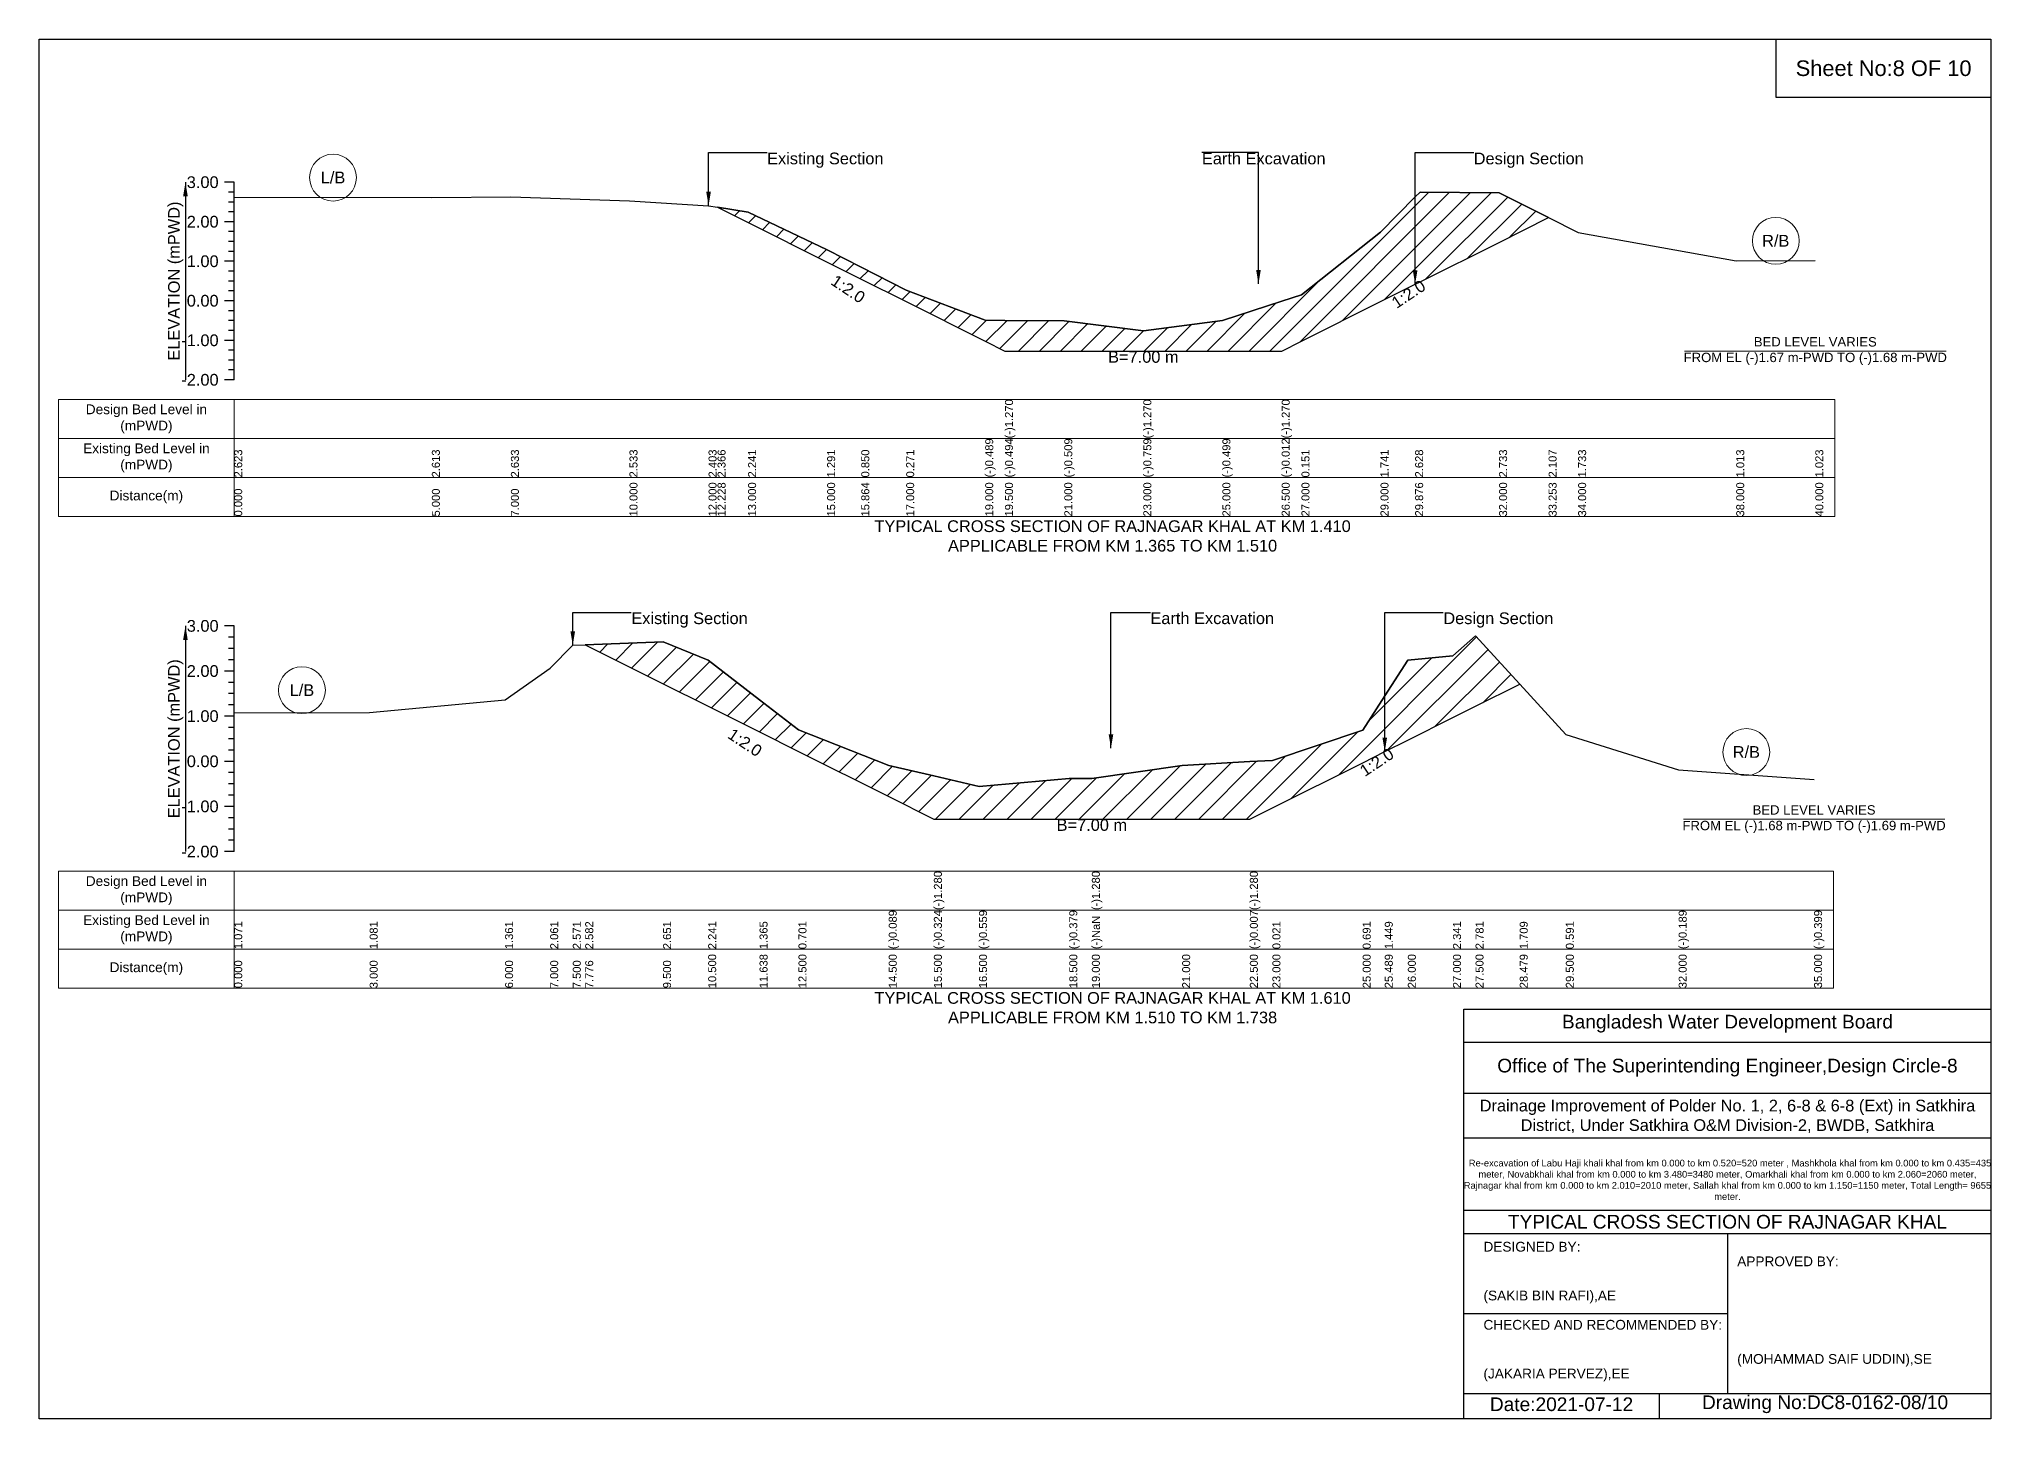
# Model space of a CAD drawing. Header units: inches. Extents: x 91000 to 648000, y -5656 to 141.
# Drawn here: x 540000 to 548000, y -5656 to 0 of the extents above; entities that cross this region are included whole.
import ezdxf

# ---------------------------------------------------------------- set-up
doc = ezdxf.new("R2010")
doc.units = ezdxf.units.IN
doc.header["$LTSCALE"] = 7
doc.header["$MEASUREMENT"] = 0
for name, color, linetype, lineweight in [('Cross section Data Border', 7, 'Continuous', 9), ('Cross Section Labels', 7, 'Continuous', 9), ('Existing_Bed_Level for Xsection', 7, 'Continuous', 25)]:
    doc.layers.add(name, color=color, linetype=linetype, lineweight=lineweight)
doc.styles.get("Standard").update_dxf_attribs({"font": 'arial.ttf'})
doc.dimstyles.get("Standard").update_dxf_attribs({"dimtxt": 0.18, "dimasz": 0.18, "dimexe": 0.18, "dimexo": 0.0625, "dimgap": 0.09, "dimtad": 0, "dimtih": 1, "dimtoh": 1, "dimdec": 4, "dimzin": 0, "dimdsep": 46, "dimtxsty": 'Standard', "dimcen": 0.09, "dimadec": 0, "dimazin": 0, "dimtfac": 1, "dimtdec": 4, "dimtofl": 0, "dimtmove": 0, "dimatfit": 3, "dimfxl": 1, "dimtolj": 1, "dimtzin": 0, "dimarcsym": 0})

msp = doc.modelspace()

# ---------------------------------------------------------------- hatches: boundary and pattern name
at = {"layer": 'Existing_Bed_Level for Xsection'}
h = msp.add_hatch(dxfattribs=at)
h.set_pattern_fill('ANSI31', color=256, scale=486, style=0)
h.paths.add_polyline_path([(542780.9, -689.7), (542906, -752.3), (543230, -914.3), (543370, -984.3), (543554, -1076.3), (543878, -1238.3), (543959, -1278.8), (544202, -1278.8), (544526, -1278.8), (544850, -1278.8), (545093, -1278.8), (545174, -1238.3), (545498, -1076.3), (545640, -1005.3), (545660, -995.3), (545984, -833.3), (546187, -731.8), (545984, -630.3), (545660, -627.1), (545640, -647.3), (545498, -791), (545174, -1048.6), (545093, -1074.9), (544850, -1153.9), (544526, -1196), (544202, -1155.5), (543959, -1153.1), (543878, -1152.3), (543554, -1029.1), (543370, -935.3), (543230, -863.9), (542906, -710)])
h = msp.add_hatch(dxfattribs=at)
h.set_pattern_fill('ANSI31', color=256, scale=555, style=0)
h.paths.add_polyline_path([(542238.5, -2482.9), (542557.5, -2642.4), (542742.5, -2734.9), (542953, -2840.1), (543112.5, -2919.9), (543482.5, -3104.9), (543667.5, -3197.4), (543852.5, -3197.4), (544222.5, -3197.4), (544315, -3197.4), (544685, -3197.4), (544962.5, -3197.4), (545055, -3151.1), (545425, -2966.1), (545515.5, -2920.9), (545610, -2873.6), (545795, -2781.1), (545887.5, -2734.9), (546068.6, -2644.4), (545887.5, -2446.1), (545795, -2527.5), (545610, -2546), (545515.5, -2692.4), (545425, -2832.8), (545055, -2956.7), (544962.5, -2961.8), (544685, -2977.1), (544315, -3030.7), (544222.5, -3030.7), (543852.5, -3064), (543667.5, -3020.5), (543482.5, -2977.1), (543112.5, -2830.9), (542953, -2708.1), (542742.5, -2546), (542557.5, -2470.2)])

# ---------------------------------------------------------------- linework, layer by layer
for points in [[(540000, 0), (548000, 0), (548000, -5656), (540000, -5656)], [(547120, 0), (548000, 0), (548000, -240), (547120, -240)]]:
    msp.add_lwpolyline(points, close=True)
for points in [[(545840, -5656), (545840, -3976), (548000, -3976)], [(545840, -4112), (548000, -4112)], [(545840, -4320), (548000, -4320)], [(545840, -4504), (548000, -4504)], [(545840, -4800), (548000, -4800)], [(545840, -4896), (548000, -4896)], [(546920, -4896), (546920, -5552)], [(545840, -5224), (546920, -5224)], [(545840, -5552), (548000, -5552)], [(546640, -5552), (546640, -5656)]]:
    msp.add_lwpolyline(points)
at = {"layer": 'Cross section Data Border'}
for points in [[(540080, -1477), (547360, -1477), (547360, -1957), (540080, -1957)], [(540080, -3410.6), (547355, -3410.6), (547355, -3890.6), (540080, -3890.6)]]:
    msp.add_lwpolyline(points, close=True, dxfattribs=at)
for points in [[(540800, -1477), (540800, -1957)], [(540080, -1637), (547360, -1637)], [(540080, -1797), (547360, -1797)], [(540800, -3410.6), (540800, -3890.6)], [(540080, -3570.6), (547355, -3570.6)], [(540080, -3730.6), (547355, -3730.6)]]:
    msp.add_lwpolyline(points, dxfattribs=at)
at = {"layer": 'Cross Section Labels'}
for points in [[(546744.2, -1278.8), (547815.8, -1278.8)], [(546739.2, -3197.4), (547810.8, -3197.4)]]:
    msp.add_lwpolyline(points, dxfattribs=at)
for centre in [(541205, -567.9), (547118, -827.1), (541077.5, -2669), (546997.5, -2922.5)]:
    msp.add_circle(centre, 96, dxfattribs=at)
at = {"layer": 'Existing_Bed_Level for Xsection'}
for points in [[(540800, -587), (540760, -587)], [(540800, -627.5), (540776, -627.5)], [(540800, -1397), (540800, -1235), (540800, -1073), (540800, -911), (540800, -749), (540800, -587)], [(540800, -648.1), (541610, -649.7), (541934, -646.5), (542420, -662.7), (542744, -683.8), (542780.9, -689.7), (542906, -710), (543230, -863.9), (543370, -935.3), (543554, -1029.1), (543878, -1152.3), (543959, -1153.1), (543959, -1153.1), (544202, -1155.5), (544526, -1196), (544526, -1196), (544850, -1153.9), (545093, -1074.9), (545093, -1074.9), (545174, -1048.6), (545498, -791), (545640, -647.3), (545660, -627.1), (545984, -630.3), (546187, -731.8), (546308, -792.3), (546956, -908.9), (547280, -907.3)], [(540800, -668), (540776, -668)], [(540800, -708.5), (540776, -708.5)], [(540800, -749), (540760, -749)], [(540800, -789.5), (540776, -789.5)], [(540800, -830), (540776, -830)], [(540800, -870.5), (540776, -870.5)], [(540800, -911), (540760, -911)], [(540800, -951.5), (540776, -951.5)], [(540800, -992), (540776, -992)], [(540800, -1032.5), (540776, -1032.5)], [(540800, -1073), (540760, -1073)], [(540800, -1113.5), (540776, -1113.5)], [(540800, -1154), (540776, -1154)], [(540800, -1194.5), (540776, -1194.5)], [(540800, -1235), (540760, -1235)], [(540800, -1275.5), (540776, -1275.5)], [(540800, -1316), (540776, -1316)], [(540800, -1356.5), (540776, -1356.5)], [(540800, -1397), (540760, -1397)], [(540800, -2405.6), (540760, -2405.6)], [(540800, -2451.8), (540776, -2451.8)], [(540800, -3330.6), (540800, -3145.6), (540800, -2960.6), (540800, -2775.6), (540800, -2590.6), (540800, -2405.6)], [(540800, -2762.4), (541355, -2760.6), (541910, -2708.8), (542095, -2579.3), (542187.5, -2484.9), (542238.5, -2482.9), (542557.5, -2470.2), (542742.5, -2546), (542953, -2708.1), (543112.5, -2830.9), (543482.5, -2977.1), (543667.5, -3020.5), (543667.5, -3020.5), (543852.5, -3064), (544222.5, -3030.7), (544315, -3030.7), (544315, -3030.7), (544685, -2977.1), (544962.5, -2961.8), (544962.5, -2961.8), (545055, -2956.7), (545425, -2832.8), (545515.5, -2692.4), (545610, -2546), (545795, -2527.5), (545887.5, -2446.1), (546068.6, -2644.4), (546257.5, -2851.2), (546720, -2995.6), (547275, -3034.4)], [(540800, -2498.1), (540776, -2498.1)], [(540800, -2544.3), (540776, -2544.3)], [(540800, -2590.6), (540760, -2590.6)], [(540800, -2636.8), (540776, -2636.8)], [(540800, -2683.1), (540776, -2683.1)], [(540800, -2775.6), (540760, -2775.6)], [(540800, -2729.3), (540776, -2729.3)], [(540800, -2821.8), (540776, -2821.8)], [(540800, -2868.1), (540776, -2868.1)], [(540800, -2914.3), (540776, -2914.3)], [(540800, -2960.6), (540760, -2960.6)], [(540800, -3006.8), (540776, -3006.8)], [(540800, -3053.1), (540776, -3053.1)], [(540800, -3099.3), (540776, -3099.3)], [(540800, -3145.6), (540760, -3145.6)], [(540800, -3191.8), (540776, -3191.8)], [(540800, -3238.1), (540776, -3238.1)], [(540800, -3330.6), (540760, -3330.6)], [(540800, -3284.3), (540776, -3284.3)]]:
    msp.add_lwpolyline(points, dxfattribs=at)
for points in [[(542780.9, -689.7), (542906, -752.3), (543230, -914.3), (543370, -984.3), (543554, -1076.3), (543878, -1238.3), (543959, -1278.8), (543959, -1278.8), (544202, -1278.8), (544526, -1278.8), (544526, -1278.8), (544850, -1278.8), (545093, -1278.8), (545093, -1278.8), (545174, -1238.3), (545498, -1076.3), (545640, -1005.3), (545660, -995.3), (545984, -833.3), (546187, -731.8), (546187, -731.8), (546187, -731.8), (545984, -630.3), (545660, -627.1), (545640, -647.3), (545498, -791), (545174, -1048.6), (545093, -1074.9), (545093, -1074.9), (544850, -1153.9), (544526, -1196), (544526, -1196), (544202, -1155.5), (543959, -1153.1), (543959, -1153.1), (543878, -1152.3), (543554, -1029.1), (543370, -935.3), (543230, -863.9), (542906, -710)], [(542238.5, -2482.9), (542557.5, -2642.4), (542742.5, -2734.9), (542953, -2840.1), (543112.5, -2919.9), (543482.5, -3104.9), (543667.5, -3197.4), (543667.5, -3197.4), (543852.5, -3197.4), (544222.5, -3197.4), (544315, -3197.4), (544315, -3197.4), (544685, -3197.4), (544962.5, -3197.4), (544962.5, -3197.4), (545055, -3151.1), (545425, -2966.1), (545515.5, -2920.9), (545610, -2873.6), (545795, -2781.1), (545887.5, -2734.9), (546068.6, -2644.4), (546068.6, -2644.4), (546068.6, -2644.4), (545887.5, -2446.1), (545795, -2527.5), (545610, -2546), (545515.5, -2692.4), (545425, -2832.8), (545055, -2956.7), (544962.5, -2961.8), (544962.5, -2961.8), (544685, -2977.1), (544315, -3030.7), (544315, -3030.7), (544222.5, -3030.7), (543852.5, -3064), (543667.5, -3020.5), (543667.5, -3020.5), (543482.5, -2977.1), (543112.5, -2830.9), (542953, -2708.1), (542742.5, -2546), (542557.5, -2470.2)]]:
    msp.add_lwpolyline(points, close=True, dxfattribs=at)

# ---------------------------------------------------------------- texts
at = {"attachment_point": 5}
for s, insert, char_height in [('Sheet No:8 OF 10', (547560, -120), 64), ('Bangladesh Water Development Board', (546920, -4036), 56), ('Office of The Superintending Engineer,Design Circle-8', (546920, -4216), 56)]:
    msp.add_mtext(s, dxfattribs=dict(at, insert=insert, char_height=char_height))
for s, insert, char_height, width, attachment_point in [('Drainage Improvement of Polder No. 1, 2, 6-8 & 6-8 (Ext) in Satkhira District, Under Satkhira O&M Division-2, BWDB, Satkhira', (546920, -4416), 48, 2240, 5), ('  Re-excavation of Labu Haji khali khal from km 0.000 to km 0.520=520 meter , Mashkhola khal from km 0.000 to km 0.435=435 meter, Novabkhali khal from km 0.000 to km 3.480=3480 meter, Omarkhali khal from km 0.000 to km 2.060=2060 meter, Rajnagar khal from km 0.000 to km 2.010=2010 meter, Sallah khal from km 0.000 to km 1.150=1150 meter, Total Length= 9655 meter. ', (546920, -4676), 27.4148, 2160, 5), ('TYPICAL CROSS SECTION OF RAJNAGAR KHAL', (546920, -4848), 56, 2240, 5), ('DESIGNED BY:^J^J^J(SAKIB BIN RAFI),AE', (545920, -5056), 40, 1120, 4), ('APPROVED BY:^J^J^J^J^J^J(MOHAMMAD SAIF UDDIN),SE', (546960, -5216), 40, 1120, 4), ('CHECKED AND RECOMMENDED BY:^J^J^J(JAKARIA PERVEZ),EE', (545920, -5376), 40, 1120, 4), ('Date:2021-07-12', (546240, -5596), 56, 1120, 5), ('Drawing No:DC8-0162-08/10', (547320, -5596), 56, 1760, 5)]:
    msp.add_mtext(s, dxfattribs=dict(insert=insert, char_height=char_height, width=width, attachment_point=attachment_point))
at = {"layer": 'Cross section Data Border', "char_height": 40, "width": 640, "attachment_point": 5}
for s, insert in [('Design Bed Level in (mPWD)', (540440, -1557)), ('Existing Bed Level in (mPWD)', (540440, -1717)), ('Distance(m)', (540440, -1877)), ('Design Bed Level in (mPWD)', (540440, -3490.6)), ('Existing Bed Level in (mPWD)', (540440, -3650.6)), ('Distance(m)', (540440, -3810.6))]:
    msp.add_mtext(s, dxfattribs=dict(at, insert=insert))
at = {"layer": 'Cross Section Labels'}
for s, insert, char_height, attachment_point in [('Existing Section', (542984, -465.5), 48, 1), ('Earth Excavation', (544766, -465.5), 48, 1), ('Design Section', (545880, -465.5), 48, 1), ('L/B', (541205, -567.9), 48, 5), ('R/B', (547118, -827.1), 48, 5), ('B=7.00 m', (544526, -1278.8), 48, 2), ('BED LEVEL VARIES ^JFROM EL (-)1.67 m-PWD TO (-)1.68 m-PWD', (547280, -1278.8), 38.4, 5), ('TYPICAL CROSS SECTION OF RAJNAGAR KHAL AT KM 1.410^JAPPLICABLE FROM KM 1.365 TO KM 1.510', (544400, -2037), 48, 5), ('Existing Section', (542427.5, -2350.1), 48, 1), ('Earth Excavation', (544555, -2350.1), 48, 1), ('Design Section', (545755.5, -2350.1), 48, 1), ('L/B', (541077.5, -2669), 48, 5), ('R/B', (546997.5, -2922.5), 48, 5), ('B=7.00 m', (544315, -3197.4), 48, 2), ('BED LEVEL VARIES ^JFROM EL (-)1.68 m-PWD TO (-)1.69 m-PWD', (547275, -3197.4), 38.4, 5), ('TYPICAL CROSS SECTION OF RAJNAGAR KHAL AT KM 1.610^JAPPLICABLE FROM KM 1.510 TO KM 1.738', (544400, -3970.6), 48, 5)]:
    msp.add_mtext(s, dxfattribs=dict(at, insert=insert, char_height=char_height, attachment_point=attachment_point))
at = {"layer": 'Cross Section Labels', "char_height": 48, "attachment_point": 2}
for insert, rotation in [((543329.5, -1004.5), 326.30993), ((545599.5, -1025.5), 33.69007), ((542906.8, -2863.3), 326.30993), ((545469.3, -2944), 33.69007)]:
    msp.add_mtext('1:2.0', dxfattribs=dict(at, insert=insert, rotation=rotation))
at = {"layer": 'Existing_Bed_Level for Xsection', "char_height": 48, "attachment_point": 6}
for s, insert in [('3.00', (540736, -587)), ('2.00', (540736, -749)), ('1.00', (540736, -911)), ('0.00', (540736, -1073)), ('-1.00', (540736, -1235)), ('-2.00', (540736, -1397)), ('3.00', (540736, -2405.6)), ('2.00', (540736, -2590.6)), ('1.00', (540736, -2775.6)), ('0.00', (540736, -2960.6)), ('-1.00', (540736, -3145.6)), ('-2.00', (540736, -3330.6))]:
    msp.add_mtext(s, dxfattribs=dict(at, insert=insert))
at = {"layer": 'Existing_Bed_Level for Xsection', "rotation": 90}
for s, insert, char_height, attachment_point in [('ELEVATION (mPWD)', (540560, -992), 48, 5), ('(-)1.270', (543959, -1637), 32.8, 1), ('(-)1.270', (544526, -1637), 32.8, 1), ('(-)1.270', (545093, -1637), 32.8, 1), ('(-)0.489', (543878, -1797), 32.8, 1), ('(-)0.494', (543959, -1797), 32.8, 1), ('(-)0.509', (544202, -1797), 32.8, 1), ('(-)0.759', (544526, -1797), 32.8, 1), ('(-)0.499', (544850, -1797), 32.8, 1), ('(-)0.012', (545093, -1797), 32.8, 1), ('2.623', (540800, -1797), 32.8, 1), ('2.613', (541610, -1797), 32.8, 1), ('2.633', (541934, -1797), 32.8, 1), ('2.533', (542420, -1797), 32.8, 1), ('2.403', (542744, -1797), 32.8, 1), ('2.366', (542780.9, -1797), 32.8, 1), ('2.241', (542906, -1797), 32.8, 1), ('1.291', (543230, -1797), 32.8, 1), ('0.850', (543370, -1797), 32.8, 1), ('0.271', (543554, -1797), 32.8, 1), ('0.151', (545174, -1797), 32.8, 1), ('1.741', (545498, -1797), 32.8, 1), ('2.628', (545640, -1797), 32.8, 1), ('2.733', (545984, -1797), 32.8, 1), ('2.107', (546187, -1797), 32.8, 1), ('1.733', (546308, -1797), 32.8, 1), ('1.013', (546956, -1797), 32.8, 1), ('1.023', (547280, -1797), 32.8, 1), ('10.000', (542420, -1957), 32.8, 1), ('12.000', (542744, -1957), 32.8, 1), ('12.228', (542780.9, -1957), 32.8, 1), ('13.000', (542906, -1957), 32.8, 1), ('15.000', (543230, -1957), 32.8, 1), ('15.864', (543370, -1957), 32.8, 1), ('17.000', (543554, -1957), 32.8, 1), ('19.000', (543878, -1957), 32.8, 1), ('19.500', (543959, -1957), 32.8, 1), ('21.000', (544202, -1957), 32.8, 1), ('23.000', (544526, -1957), 32.8, 1), ('25.000', (544850, -1957), 32.8, 1), ('26.500', (545093, -1957), 32.8, 1), ('27.000', (545174, -1957), 32.8, 1), ('29.000', (545498, -1957), 32.8, 1), ('29.876', (545640, -1957), 32.8, 1), ('32.000', (545984, -1957), 32.8, 1), ('33.253', (546187, -1957), 32.8, 1), ('34.000', (546308, -1957), 32.8, 1), ('38.000', (546956, -1957), 32.8, 1), ('40.000', (547280, -1957), 32.8, 1), ('0.000', (540800, -1957), 32.8, 1), ('5.000', (541610, -1957), 32.8, 1), ('7.000', (541934, -1957), 32.8, 1), ('ELEVATION (mPWD)', (540560, -2868.1), 48, 5), ('(-)1.280', (543667.5, -3570.6), 32.8, 1), ('(-)1.280', (544315, -3570.6), 32.8, 1), ('(-)1.280', (544962.5, -3570.6), 32.8, 1), ('(-)0.089', (543482.5, -3730.6), 32.8, 1), ('(-)0.324', (543667.5, -3730.6), 32.8, 1), ('(-)0.559', (543852.5, -3730.6), 32.8, 1), ('(-)0.379', (544222.5, -3730.6), 32.8, 1), ('(-)NaN', (544315, -3730.6), 32.8, 1), ('(-)0.007', (544962.5, -3730.6), 32.8, 1), ('(-)0.189', (546720, -3730.6), 32.8, 1), ('(-)0.399', (547275, -3730.6), 32.8, 1), ('1.071', (540800, -3730.6), 32.8, 1), ('1.081', (541355, -3730.6), 32.8, 1), ('1.361', (541910, -3730.6), 32.8, 1), ('2.061', (542095, -3730.6), 32.8, 1), ('2.571', (542187.5, -3730.6), 32.8, 1), ('2.582', (542238.5, -3730.6), 32.8, 1), ('2.651', (542557.5, -3730.6), 32.8, 1), ('2.241', (542742.5, -3730.6), 32.8, 1), ('1.365', (542953, -3730.6), 32.8, 1), ('0.701', (543112.5, -3730.6), 32.8, 1), ('0.021', (545055, -3730.6), 32.8, 1), ('0.691', (545425, -3730.6), 32.8, 1), ('1.449', (545515.5, -3730.6), 32.8, 1), ('2.341', (545795, -3730.6), 32.8, 1), ('2.781', (545887.5, -3730.6), 32.8, 1), ('1.709', (546068.6, -3730.6), 32.8, 1), ('0.591', (546257.5, -3730.6), 32.8, 1), ('10.500', (542742.5, -3890.6), 32.8, 1), ('11.638', (542953, -3890.6), 32.8, 1), ('12.500', (543112.5, -3890.6), 32.8, 1), ('14.500', (543482.5, -3890.6), 32.8, 1), ('15.500', (543667.5, -3890.6), 32.8, 1), ('16.500', (543852.5, -3890.6), 32.8, 1), ('18.500', (544222.5, -3890.6), 32.8, 1), ('19.000', (544315, -3890.6), 32.8, 1), ('21.000', (544685, -3890.6), 32.8, 1), ('22.500', (544962.5, -3890.6), 32.8, 1), ('23.000', (545055, -3890.6), 32.8, 1), ('25.000', (545425, -3890.6), 32.8, 1), ('25.489', (545515.5, -3890.6), 32.8, 1), ('26.000', (545610, -3890.6), 32.8, 1), ('27.000', (545795, -3890.6), 32.8, 1), ('27.500', (545887.5, -3890.6), 32.8, 1), ('28.479', (546068.6, -3890.6), 32.8, 1), ('29.500', (546257.5, -3890.6), 32.8, 1), ('32.000', (546720, -3890.6), 32.8, 1), ('35.000', (547275, -3890.6), 32.8, 1), ('0.000', (540800, -3890.6), 32.8, 1), ('3.000', (541355, -3890.6), 32.8, 1), ('6.000', (541910, -3890.6), 32.8, 1), ('7.000', (542095, -3890.6), 32.8, 1), ('7.500', (542187.5, -3890.6), 32.8, 1), ('7.776', (542238.5, -3890.6), 32.8, 1), ('9.500', (542557.5, -3890.6), 32.8, 1)]:
    msp.add_mtext(s, dxfattribs=dict(at, insert=insert, char_height=char_height, attachment_point=attachment_point))

# ---------------------------------------------------------------- leaders
at = {"layer": 'Cross Section Labels', "annotation_type": 0, "has_hookline": 1, "hookline_direction": 0}
for points, text_width in [([(542744, -683.8), (542744, -465.5), (542983.9, -465.5)], 467.2), ([(544997.8, -1004), (544997.8, -465.5), (544765.9, -465.5)], 497), ([(545640, -1005.3), (545640, -465.5), (545879.9, -465.5)], 441.2), ([(542187.5, -2484.9), (542187.5, -2350.1), (542427.4, -2350.1)], 467.2), ([(544393.4, -2907), (544393.4, -2350.1), (544554.9, -2350.1)], 497), ([(545515.5, -2920.9), (545515.5, -2350.1), (545755.4, -2350.1)], 441.2)]:
    msp.add_leader(points, dimstyle='Standard', override={"dimasz": 57.6}, dxfattribs=dict(at, text_width=text_width))
at = {"layer": 'Existing_Bed_Level for Xsection'}
for points in [[(540600, -587), (540600, -1397)], [(540600, -2405.6), (540600, -3330.6)]]:
    msp.add_leader(points, dimstyle='Standard', override={"dimasz": 57.6}, dxfattribs=at)

doc.saveas('drawing.dxf')
